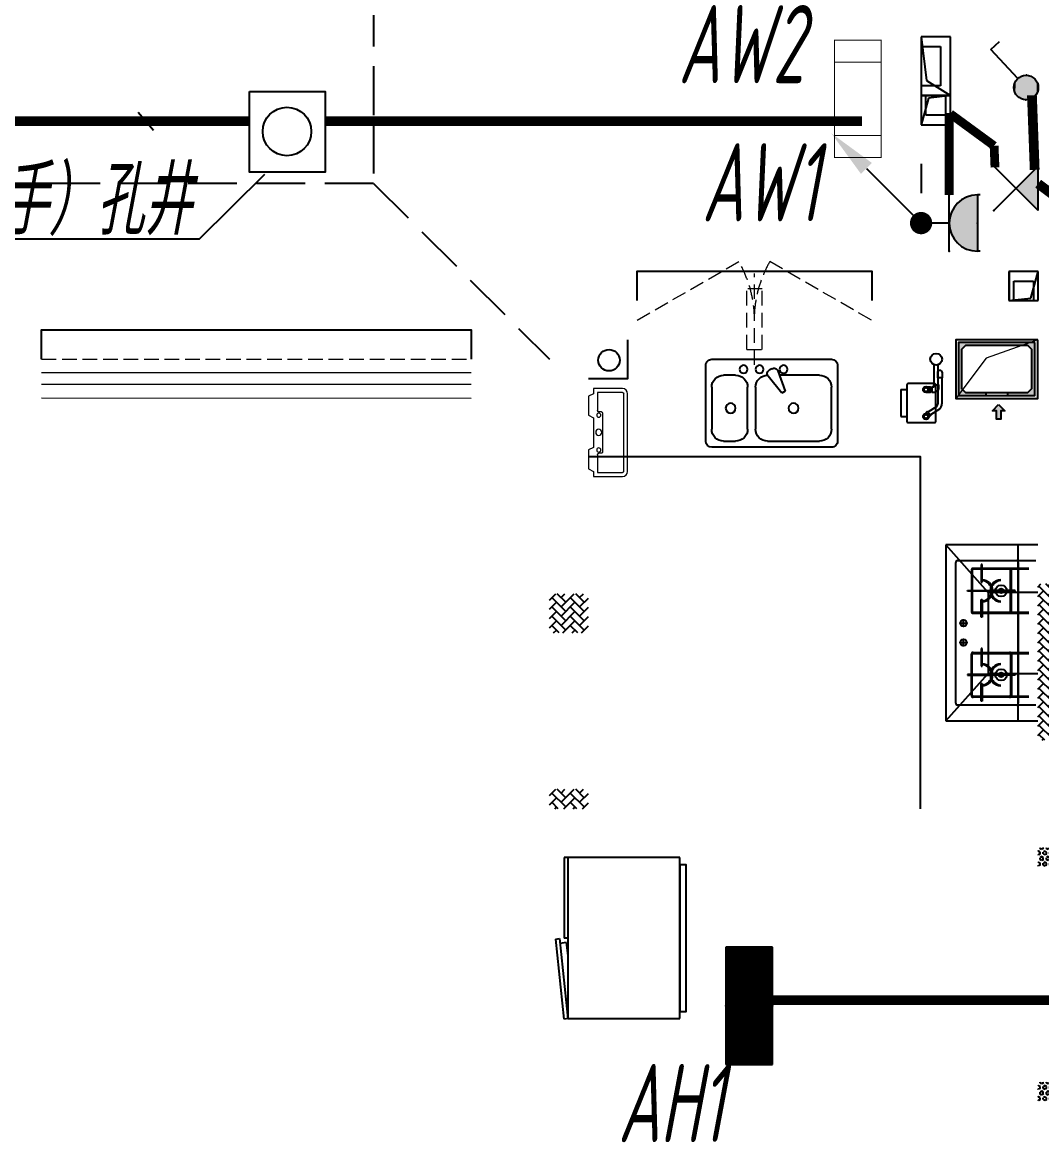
# Model space of a CAD drawing. Extents: x 3443499 to 7125205, y -1700016 to -264854.
# Drawn here: x 3526710 to 3531930, y -1013482 to -1007804 of the extents above; entities that cross this region are included whole.
import ezdxf
from ezdxf.enums import TextEntityAlignment as Align

# ---------------------------------------------------------------- set-up
doc = ezdxf.new("R2010")
doc.units = 0
doc.header["$LTSCALE"] = 1000
doc.header["$MEASUREMENT"] = 0
doc.linetypes.add('DASH', pattern=[0.35, 0.25, -0.1])
doc.linetypes.add('HIDDEN', pattern=[0.375, 0.25, -0.125])
doc.layers.get('0').update_dxf_attribs({"linetype": 'CONTINUOUS'})
for name, color, linetype in [('!!DIM-动力', 7, 'CONTINUOUS'), ('!!电气', 1, 'CONTINUOUS'), ('!校对', 2, 'CONTINUOUS'), ('AH-FURNITURE', 1, 'CONTINUOUS'), ('DIM-照明', 7, 'CONTINUOUS'), ('EQUIP-插座', 3, 'CONTINUOUS'), ('EQUIP-照明', 3, 'CONTINUOUS'), ('EQUIP-箱柜', 3, 'CONTINUOUS'), ('IP-bath&kitchen-JOHNSON', 4, 'CONTINUOUS'), ('LVTRY', 252, 'CONTINUOUS'), ('LWIRE', 4, 'CONTINUOUS'), ('TEL_TEXT', 7, 'CONTINUOUS'), ('VPIPE-中水', 122, 'CONTINUOUS'), ('WIRE-动力', 7, 'CONTINUOUS'), ('WIRE-照明', 2, 'CONTINUOUS'), ('保温', 6, 'CONTINUOUS'), ('卫生间', 6, 'CONTINUOUS'), ('建筑-排气道', 252, 'CONTINUOUS'), ('看线', 185, 'CONTINUOUS')]:
    doc.layers.add(name, color=color, linetype=linetype)
for name, color, linetype, lineweight in [('PUB_HATCH', 8, 'CONTINUOUS', 9), ('WINDOW', 146, 'CONTINUOUS', 20), ('平面-栏杆', 56, 'CONTINUOUS', 15), ('平面-看线', 252, 'CONTINUOUS', 15), ('平面-空调室内机', 176, 'CONTINUOUS', 9), ('平面-空调预留孔', 252, 'CONTINUOUS', 15), ('立面-洞口示意', 252, 'CONTINUOUS', 13)]:
    doc.layers.add(name, color=color, linetype=linetype, lineweight=lineweight)
doc.styles.add('_TCH_LABEL', font='COMPLEX', dxfattribs={"bigfont": 'GBCBIG'})
doc.styles.add('_TEL_DIM', font='SIMPLEX', dxfattribs={"width": 0.8, "height": 3.5, "bigfont": 'HZTXT'})
doc.styles.add('DIM_FONT', font='SIMPLEX', dxfattribs={"width": 0.7, "bigfont": 'GBCBIG'})
doc.styles.add('HZTXT', font='gbeitc.shx', dxfattribs={"width": 0.8, "height": 400, "bigfont": 'hztxt.shx'})
doc.styles.get("Standard").update_dxf_attribs({"font": 'gbenor.shx', "bigfont": 'gbcbig.shx'})

# ---------------------------------------------------------------- blocks, each defined once
blk = doc.blocks.new('rtyg7uyhg')
at = {"layer": 'LVTRY'}
for p, q in [((194234.6213208837, 45488.79502889935), (193620.9849572473, 45488.79513816872)), ((193590.3031336021, 45458.1133254503), (193590.3030643982, 45069.47696181395)), ((193896.3984467548, 45429.87059594441), (193857.5823896687, 45326.26016876537)), ((193925.7802168131, 45440.40881343969), (193940.0533153456, 45432.16822680717)), ((194265.3030643982, 45069.47684161765), (194265.3031336021, 45458.113205254)), ((193682.3485790417, 45406.97694542356), (193887.8216881326, 45406.97690883528)), ((193875.2965560293, 45316.03289288385), (193945.6178257855, 45401.45376218002)), ((194111.8940335871, 45406.97686893496), (194173.2576699507, 45406.97685800815)), ((193620.9848935069, 45130.84059271414), (193620.9849317512, 45345.61331998683)), ((193857.5823896687, 45326.26016876537), (193875.2965560293, 45316.03289288385)), ((194009.6212953876, 45345.61325078298), (194009.6212571432, 45130.84052351015)), ((194050.5303480524, 45130.84051622554), (194050.5303862967, 45345.61324349836)), ((194234.6212953876, 45345.61321071758), (194234.6212571432, 45130.84048344476)), ((193620.9848771165, 45038.79513816872), (194234.621240753, 45038.79502889935)), ((193948.2576098526, 45069.47689807355), (193682.3485189436, 45069.47694542356)), ((194173.2576098526, 45069.47685800816), (194111.893973489, 45069.47686893508))]:
    blk.add_line(p, q, dxfattribs=at)
for centre, radius in [((193866.4394935961, 45437.65873082454), 20.45454545454545), ((193989.1667663234, 45437.6587089707), 20.45454545454545), ((194070.9849481416, 45437.65869440146), 20.45454545454545), ((193815.3030944472, 45238.22692174855), 25.56818181818182), ((194137.4621853563, 45238.2268643822), 25.56818181818182)]:
    blk.add_circle(centre, radius, dxfattribs=at)
for centre, radius, start, end in [((193620.9849517839, 45458.11331998683), 30.68181818181818, 89.99998979807194, 179.9999897972382), ((194234.6213154203, 45458.11321071746), 30.68181818181818, 359.9999897972382, 89.99998979807194), ((193915.5529409315, 45422.69466753349), 20.45454545454545, 59.99998980057491, 159.4623117970261), ((193929.8260394641, 45414.45408090108), 20.45454545454545, 320.5376677968172, 59.99998980057491), ((193682.3485681149, 45345.61330905991), 61.36363636363636, 89.99998979807194, 179.9999897972382), ((193948.2576590239, 45345.6132617099), 61.36363636363636, 359.9999897972382, 89.99998979807194), ((194111.8940226603, 45345.61323257144), 61.36363636363636, 89.99998979807194, 179.9999897972382), ((194173.2576590239, 45345.6132216445), 61.36363636363636, 359.9999897972382, 89.99998979807194), ((193682.3485298705, 45130.84058178721), 61.36363636363636, 179.9999897972382, 269.9999897980719), ((193948.2576207797, 45130.8405344372), 61.36363636363636, 269.9999897980719, 359.9999897972382), ((194111.893984416, 45130.84050529861), 61.36363636363636, 179.9999897972382, 269.9999897980719), ((194173.2576207797, 45130.84049437181), 61.36363636363636, 269.9999897980719, 359.9999897972382), ((193620.9848825799, 45069.47695635049), 30.68181818181818, 179.9999897972382, 269.9999897980719), ((194234.6212462163, 45069.47684708112), 30.68181818181818, 269.9999897980719, 359.9999897972382)]:
    blk.add_arc(centre, radius, start, end, dxfattribs=at)
at = {"layer": 'LVTRY', "style": 'DIM_FONT', "width": 0.8, "flags": 9}
for tag in ['XSIZE', 'YSIZE']:
    blk.add_attdef(tag, (193927.8031388824, 45487.7665121054), '', height=0.5, rotation=89.99998979807198, dxfattribs=at)
blk = doc.blocks.new('A-Kitchen-7')
at = {"layer": 'LVTRY'}
for p, q in [((-518.6581278588565, 779.725278688129), (-7.244008776673581, 834.3051076843403)), ((-3.585880917788018, 810.5855355854728), (-515, 756.005706589378)), ((-29.12075551546877, 766.9560861630598), (-35.20590834700852, 806.4126680237241)), ((-7.244008776673581, 834.3051076843403), (-3.585880917788018, 810.5855355854728)), ((-515, 756.005706589378), (-518.6581278588565, 779.725278688129)), ((515, 756.005706589378), (-515, 756.005706589378)), ((-515, 756.005706589378), (-515, 40)), ((-485.6368437646597, 760.5342107040924), (-484.9384396369278, 756.005706589378)), ((-29.12075551543967, 766.9560861630598), (-112.0975807690556, 756.005706589378)), ((515, 780), (-5.820766091346741e-11, 780)), ((0, 756.005706589378), (-5.820766091346741e-11, 780)), ((515, 756.005706589378), (515, 780)), ((515, 40), (515, 756.005706589378)), ((-515, 40), (515, 40))]:
    blk.add_line(p, q, dxfattribs=at)
blk.add_lwpolyline([(-468.9430810984049, 40), (-468.9430810984049, 0), (468.9430810984049, 0), (468.9430810984632, 40)], close=True, dxfattribs=at)
blk = doc.blocks.new('A$C60D053AF')
at = {"layer": 'AH-FURNITURE', "color": 8}
for p, q in [((232.5000007597264, -89.99999966996256), (128.2842720070621, -89.99999966996256)), ((232.5000007597264, -109.9999996698461), (128.2842720075278, -109.9999996699626)), ((192.50000075961, -70.99998518347275), (327.5735938884318, -70.99998518347275)), ((192.50000075961, -90.99998518347275), (327.5735938884318, -90.99998518347275)), ((341.7157295121578, -96.85784955974668), (370.0190303710988, -143.1611504186876)), ((355.8578651358839, -82.71571393602062), (384.1611659948248, -129.0190147949615)), ((245.0000007597264, -129.4999851834727), (245.0000007597264, -122.4999996698461)), ((265.0000007597264, -129.4999851834727), (265.0000007597264, -122.4999996698461)), ((255.0000007597264, -280.9999851834727), (255.0000007597264, -250.9999851834727)), ((255.0000007597264, -280.9999851834727), (393.0000007597264, -280.9999851834727)), ((393.0000007597264, -280.9999851834727), (393.0000007597264, -250.9999851834727))]:
    blk.add_line(p, q, dxfattribs=at)
for points in [[(170.00000075961, -67.99998518347275, 1), (170.00000075961, -93.99998518358916), (192.50000075961, -93.99998518347275), (192.50000075961, -67.99998518347275)], [(234.0000007597264, -250.9999851834727), (414.0000007597264, -250.9999851834727, 0.4142135623730951), (424.0000007597264, -240.9999851834727), (424.0000007597264, -110.9999851834727, 0.4142135623730951), (414.0000007597264, -100.9999851834727), (234.0000007597264, -100.9999851834727, 0.4142135623730951), (224.0000007597264, -110.9999851834727), (224.0000007597264, -240.9999851834727, 0.4142135623730951)], [(268.0000007597264, -122.4999996698461), (268.0000007597264, -106.9999996698461, 0.4142135623724265), (248.0000007597264, -86.99999966984615), (232.5000007597264, -86.99999966984615), (232.50000075961, -112.9999996698461), (242.0000007597264, -112.9999996698461), (242.0000007597264, -122.4999996698461)], [(242.0000007597264, -151.9999851834727, 1), (268.0000007597264, -151.9999851834727), (268.0000007597264, -129.4999851834727), (242.0000007597264, -129.4999851834727)], [(383.8076126043452, -161.1923733388539, 1), (402.192388915224, -142.8075970279751), (386.2824863384012, -126.8976944513852), (367.8977100276388, -145.282470762264)]]:
    blk.add_lwpolyline(points, format="xyb", close=True, dxfattribs=at)
for centre, radius in [((100.0000007598428, -99.99999967066105), 30), ((255.0000007597264, -151.9999851834727), 15), ((255.0000007597264, -151.9999851834727), 10), ((393.0000007597264, -151.9999851834727), 15), ((393.0000007597264, -151.9999851834727), 10)]:
    blk.add_circle(centre, radius, dxfattribs=at)
for radius in [40, 20]:
    blk.add_arc((327.5735938884318, -110.9999851834727), radius, 45, 90, dxfattribs=at)
blk = doc.blocks.new('FRSDFDGDGDRGDR')
at = {"layer": '平面-空调预留孔', "color": 252}
for p, q in [((699612.3179923807, 775043.9561356568), (699612.3179923807, 775441.1561356868)), ((699618.9179923869, 775447.756135683), (699746.3179923192, 775447.756135683)), ((699746.3179923192, 775447.756135683), (699746.3179923192, 775355.3561357355)), ((699719.9179922946, 775342.156135743), (699719.9179922946, 775142.9561356006)), ((699726.5179923008, 775348.7561357393), (699739.7179923131, 775348.7561357393)), ((699726.5179923008, 775136.3561356043), (699739.7179923131, 775136.3561356043)), ((699746.3179923192, 775129.7561356081), (699746.3179923192, 775037.3561356605)), ((699746.3179923192, 775037.3561356605), (699618.9179923869, 775037.3561356605))]:
    blk.add_line(p, q, dxfattribs=at)
blk.add_lwpolyline([(699766.1179923377, 775166.7161355871), (699792.5179923623, 775153.5161355946), (699792.5179923623, 775057.1561356493), (699766.1179923377, 775043.9561356568), (699766.1179923377, 775017.5561356718), (699618.9179923869, 775017.5561356718, -0.4142135623730951), (699592.5179923623, 775043.9561356568), (699592.5179923623, 775441.1561356868, -0.4142135623730951), (699618.9179923869, 775467.5561356718), (699766.1179923377, 775467.5561356718), (699766.1179923377, 775441.1561356868), (699792.5179923623, 775427.9561356943), (699792.5179923623, 775331.596135749), (699766.1179923377, 775318.3961357565)], format="xyb", close=True, dxfattribs=at)
for centre, radius in [((699739.7179923131, 775331.596135749), 10.55999999400228), ((699739.7179923131, 775243.1561357992), 15.83999999100342), ((699739.7179923131, 775153.5161355946), 10.55999999400228)]:
    blk.add_circle(centre, radius, dxfattribs=at)
for centre, radius, start, end in [((699618.917992382, 775441.1561356819), 6.600000001199078, 89.99999995997936, 179.9999999533093), ((699726.5179922959, 775342.1561357381), 6.600000001199078, 89.99999995997936, 179.9999999533093), ((699739.717992318, 775355.3561357405), 6.600000001206354, 269.9999999599793, 359.9999999533093), ((699726.5179922959, 775142.9561356056), 6.600000001199078, 180.0000000400206, 270.0000000533608), ((699739.717992318, 775129.7561356032), 6.600000001206354, 4.002063966804346e-08, 90.00000005336085), ((699618.917992382, 775043.9561356618), 6.600000001199078, 180.0000000400206, 270.0000000533608)]:
    blk.add_arc(centre, radius, start, end, dxfattribs=at)
blk = doc.blocks.new('*U161')
h = blk.add_hatch(color=5)
h.set_gradient(color1=(0, 0, 255), rotation=180, tint=1)
h.paths.add_polyline_path([(3.524958103184869e-15, -2.819966482547906e-15), (-6.350000000000009, -6.349999999999992), (-6.350000000000001, -2.159000000000014), (-15, -2.158999999999999), (-14.99999999999999, 2.159000000000044), (-6.349999999999993, 2.159000000000029), (-6.349999999999985, 6.350000000000009)])
at = {"color": 0, "linetype": 'Continuous'}
blk.add_lwpolyline([(3.524958103184869e-15, -2.819966482547906e-15), (-6.350000000000009, -6.349999999999992), (-6.350000000000001, -2.159000000000014), (-15, -2.158999999999999), (-14.99999999999999, 2.159000000000044), (-6.349999999999993, 2.159000000000029), (-6.349999999999985, 6.350000000000009)], close=True, dxfattribs=at)
blk = doc.blocks.new('sgrsefv')
at = {"layer": 'PUB_HATCH'}
blk.add_hatch(color=252, dxfattribs=at).paths.add_polyline_path([(1112933.294422049, 840916.328306399), (1112933.294422049, 840646.328306399), (1113073.294422049, 840646.328306399), (1113073.294422049, 840661.328306399), (1112968.294422049, 840661.328306399), (1112948.294422049, 840681.328306399), (1112948.294422049, 840881.328306399), (1112968.294422049, 840901.328306399), (1113288.294422049, 840901.328306399), (1113308.294422049, 840881.328306399), (1113308.294422049, 840681.328306399), (1113288.294422049, 840661.328306399), (1113183.294422049, 840661.328306399), (1113183.294422049, 840646.328306399), (1113323.294422049, 840646.328306399), (1113323.294422049, 840916.328306399)])
at = {"layer": 'LVTRY', "color": 252}
for p, q in [((1113073.294422049, 840661.328306399), (1113073.294422049, 840646.328306399)), ((1113183.294422049, 840661.328306399), (1113183.294422049, 840646.328306399))]:
    blk.add_line(p, q, dxfattribs=at)
for points in [[(1112918.294422049, 840931.328306399), (1113338.294422049, 840931.328306399), (1113338.294422049, 840631.328306399), (1112918.294422049, 840631.328306399)], [(1112933.294422049, 840916.328306399), (1113323.294422049, 840916.328306399), (1113323.294422049, 840646.328306399), (1112933.294422049, 840646.328306399)], [(1113288.294422049, 840661.328306399), (1112968.294422049, 840661.328306399), (1112948.294422049, 840681.328306399), (1112948.294422049, 840881.328306399), (1112968.294422049, 840901.328306399), (1113288.294422049, 840901.328306399), (1113308.294422049, 840881.328306399), (1113308.294422049, 840681.328306399), (1113288.294422049, 840661.328306399)]]:
    blk.add_lwpolyline(points, close=True, dxfattribs=at)
at = {"layer": '立面-洞口示意', "color": 252}
blk.add_lwpolyline([(1112918.294422049, 840931.328306399), (1113181.846359163, 840837.3789231421), (1113338.294422049, 840631.328306399)], dxfattribs=at)
at = {"layer": '建筑-排气道', "color": 252, "xscale": -5, "yscale": 5, "zscale": 5, "rotation": 270}
blk.add_blockref('*U161', (1113118.391369574, 840599.0160356248), dxfattribs=at)
blk = doc.blocks.new('GDGDGDRGDG')
at = {"layer": 'IP-bath&kitchen-JOHNSON', "color": 8}
blk.add_lwpolyline([(500282.4698888286, 526348.4609182415), (500282.4698888226, 526148.460918165), (500082.4698888143, 526148.460918165)], dxfattribs=at)
at = {"layer": 'LVTRY', "color": 251}
for p, q in [((502128.2005002745, 525055.5051710735), (501912.2603992091, 525298.4609044121)), ((502382.4698858317, 525298.4609044121), (501912.2603992091, 525298.4609044121)), ((501912.2603992091, 525298.4609044121), (501912.2603992091, 524398.4609044121)), ((502282.4698858315, 524398.4609044121), (502282.4698858315, 525298.4609044121)), ((502382.4698858317, 525055.5051710735), (502128.2005002745, 525055.5051710735)), ((502128.2005002745, 525055.5051710735), (502128.2005002745, 524640.4066281962)), ((501912.2603992091, 524398.4609044121), (502128.2005002745, 524640.4066281962)), ((502128.2005002745, 524640.4066281962), (502382.4698858317, 524640.4066281962)), ((501912.2603992091, 524398.4609044121), (502382.4698858317, 524398.4609044121))]:
    blk.add_line(p, q, dxfattribs=at)
at = {"layer": 'LVTRY'}
for p, q in [((501962.4698858317, 524488.4609044121), (501962.4698858317, 525208.4609044121)), ((501972.4698858317, 525218.4609044121), (502372.4698858317, 525218.4609044122)), ((502282.4698858315, 525208.4609044122), (502282.4698858312, 524488.4609044121)), ((502042.4698858317, 525168.4609044122), (502042.4698858317, 524958.4609044122)), ((502047.4698858317, 525168.4609044122), (502047.4698858317, 524958.4609044122)), ((502337.4698858317, 525178.4609044123), (502052.4698858317, 525178.4609044122)), ((502337.4698858317, 525173.4609044123), (502052.4698858317, 525173.4609044122)), ((502092.7198858312, 525198.4609044123), (502092.7198858312, 525108.4609044122)), ((502097.2198858312, 525198.4609044123), (502092.7198858312, 525198.4609044123)), ((502097.2198858312, 525108.4609044122), (502097.2198858312, 525198.4609044123)), ((502242.4698858315, 524958.4609044122), (502242.4698858315, 525168.4609044123)), ((502247.4698858315, 524958.4609044122), (502247.4698858315, 525168.4609044123)), ((502092.7198858312, 525108.4609044122), (502097.2198858312, 525108.4609044122)), ((502022.4698858319, 525065.7109044124), (502149.9698858319, 525065.7109044124)), ((502022.4698858319, 525061.2109044124), (502022.4698858319, 525065.7109044124)), ((502149.9698858319, 525061.2109044124), (502022.4698858319, 525061.2109044124)), ((502267.4698858312, 525065.7109044124), (502139.9698858312, 525065.7109044124)), ((502139.9698858312, 525065.7109044124), (502139.9698858312, 525061.2109044124)), ((502139.9698858312, 525061.2109044124), (502267.4698858312, 525061.2109044124)), ((502149.9698858319, 525065.7109044124), (502149.9698858319, 525061.2109044124)), ((502267.4698858312, 525061.2109044124), (502267.4698858312, 525065.7109044124)), ((502282.4698858315, 524640.4066281962), (502282.4698858315, 525055.5051710735)), ((502092.7198858312, 524928.4609044121), (502092.7198858312, 525018.4609044122)), ((502092.7198858312, 525018.4609044122), (502097.2198858312, 525018.4609044122)), ((502097.2198858312, 525018.4609044122), (502097.2198858312, 524928.4609044121)), ((502002.4698858317, 524879.064100799), (502002.4698858317, 524917.8577080265)), ((502052.4698858317, 524953.4609044122), (502337.4698858317, 524953.4609044122)), ((502052.4698858317, 524948.4609044122), (502337.4698858317, 524948.4609044122)), ((502097.2198858312, 524928.4609044121), (502092.7198858312, 524928.4609044121)), ((501983.0730822186, 524898.4609044121), (502021.8666894461, 524898.4609044121)), ((502002.4698858317, 524779.064100799), (502002.4698858317, 524817.8577080265)), ((501983.0730822186, 524798.4609044121), (502021.8666894461, 524798.4609044121)), ((502052.4698858317, 524748.4609044121), (502337.4698858317, 524748.4609044121)), ((502092.7198858312, 524768.4609044121), (502092.7198858312, 524678.4609044121)), ((502097.2198858312, 524768.4609044121), (502092.7198858312, 524768.4609044121)), ((502097.2198858312, 524678.4609044121), (502097.2198858312, 524768.4609044121)), ((502042.4698858317, 524528.4609044121), (502042.4698858317, 524738.4609044121)), ((502047.4698858317, 524528.4609044121), (502047.4698858317, 524738.4609044121)), ((502052.4698858317, 524743.4609044121), (502337.4698858317, 524743.4609044121)), ((502242.4698858315, 524738.4609044121), (502242.4698858315, 524528.460904412)), ((502247.4698858315, 524738.4609044121), (502247.4698858315, 524528.460904412)), ((502149.9698858319, 524635.7109044119), (502022.4698858319, 524635.7109044119)), ((502022.4698858319, 524635.7109044119), (502022.4698858319, 524631.2109044119)), ((502092.7198858312, 524678.4609044121), (502097.2198858312, 524678.4609044121)), ((502139.9698858312, 524631.2109044119), (502139.9698858312, 524635.7109044119)), ((502139.9698858312, 524635.7109044119), (502267.4698858312, 524635.7109044119)), ((502149.9698858319, 524631.2109044119), (502149.9698858319, 524635.7109044119)), ((502267.4698858312, 524635.7109044119), (502267.4698858312, 524631.2109044119)), ((502022.4698858319, 524631.2109044119), (502149.9698858319, 524631.2109044119)), ((502092.7198858312, 524498.4609044121), (502092.7198858312, 524588.4609044121)), ((502092.7198858312, 524588.4609044121), (502097.2198858312, 524588.4609044121)), ((502097.2198858312, 524588.4609044121), (502097.2198858312, 524498.4609044121)), ((502267.4698858312, 524631.2109044119), (502139.9698858312, 524631.2109044119)), ((502337.4698858317, 524523.460904412), (502052.4698858317, 524523.4609044121)), ((502372.4698858315, 524478.4609044121), (501972.4698858317, 524478.4609044121)), ((502337.4698858317, 524518.460904412), (502052.4698858317, 524518.4609044121)), ((502097.2198858312, 524498.4609044121), (502092.7198858312, 524498.4609044121))]:
    blk.add_line(p, q, dxfattribs=at)
blk.add_lwpolyline([(501782.4698858307, 523948.4609176648), (501782.4698858315, 525748.4608911595), (500082.3728921729, 525748.4610990545)], dxfattribs=at)
for centre, radius in [((502194.9698858317, 525063.4609044122), 29.7), ((502194.9698858317, 525063.4609044122), 11.7), ((502002.4698858317, 524898.4609044121), 16.99680361435897), ((502002.4698858317, 524798.4609044121), 16.99680361435897), ((502194.9698858317, 524633.4609044121), 29.7), ((502194.9698858317, 524633.4609044121), 11.7)]:
    blk.add_circle(centre, radius, dxfattribs=at)
for centre, radius, start, end in [((501972.4698858317, 525208.4609044121), 10, 90, 180), ((502272.4698858315, 525208.4609044122), 10, 0, 90), ((502052.4698858317, 525168.4609044122), 10, 90, 180), ((502052.4698858317, 525168.4609044122), 5, 90, 180), ((502237.4698858315, 525168.4609044123), 10, 0, 90), ((502237.4698858315, 525168.4609044123), 5, 0, 90), ((502094.9698858315, 525063.4609044122), 56.7, 2.274239183980156, 87.72576081582116), ((502094.9698858315, 525063.4609044122), 52.2, 2.470411041434378, 87.52958895834998), ((502194.9698858317, 525063.4609044122), 56.7, 92.27423918417882, 177.7257608160198), ((502194.9698858317, 525063.4609044122), 52.2, 92.47041104165004, 177.5295889585656), ((502094.9698858315, 525063.4609044122), 56.7, 272.2742391841789, 357.7257608160198), ((502094.9698858315, 525063.4609044122), 52.2, 272.47041104165, 357.5295889585657), ((502194.9698858317, 525063.4609044122), 56.7, 182.2742391839801, 267.7257608158212), ((502194.9698858317, 525063.4609044122), 52.2, 182.4704110414343, 267.52958895835), ((502052.4698858317, 524958.4609044122), 10, 180, 270), ((502052.4698858317, 524958.4609044122), 5, 180, 270), ((502237.4698858315, 524958.4609044122), 5, 270, 0), ((502237.4698858315, 524958.4609044122), 10, 270, 0), ((502052.4698858317, 524738.4609044121), 10, 90, 180), ((502237.4698858315, 524738.4609044121), 10, 0, 90), ((502052.4698858317, 524738.4609044121), 5, 90, 180), ((502237.4698858315, 524738.4609044121), 5, 0, 90), ((502094.9698858315, 524633.4609044121), 56.7, 2.274239183980156, 87.72576081582116), ((502094.9698858315, 524633.4609044121), 52.2, 2.470411041434378, 87.52958895834998), ((502194.9698858317, 524633.4609044121), 56.7, 92.27423918417882, 177.7257608160198), ((502194.9698858317, 524633.4609044121), 52.2, 92.47041104165004, 177.5295889585656), ((502094.9698858315, 524633.4609044121), 56.7, 272.2742391841789, 357.7257608160198), ((502094.9698858315, 524633.4609044121), 52.2, 272.47041104165, 357.5295889585657), ((502194.9698858317, 524633.4609044121), 56.7, 182.2742391839801, 267.7257608158212), ((502194.9698858317, 524633.4609044121), 52.2, 182.4704110414343, 267.52958895835), ((502052.4698858317, 524528.4609044121), 10, 180, 270), ((502052.4698858317, 524528.4609044121), 5, 180, 270), ((502237.4698858315, 524528.460904412), 5, 270, 0), ((502237.4698858315, 524528.460904412), 10, 270, 0), ((501972.4698858317, 524488.4609044121), 10, 180, 270), ((502272.4698858312, 524488.4609044121), 10, 270, 0)]:
    blk.add_arc(centre, radius, start, end, dxfattribs=at)
at = {"xscale": -1}
for name, p in [('sgrsefv', (1615300.764307892, -314582.8679974646)), ('rtyg7uyhg', (694947.7729906696, 480759.6658345199)), ('FRSDFDGDGDRGDR', (1199874.987881154, -249369.0952173925))]:
    blk.add_blockref(name, p, dxfattribs=at)
at = {"rotation": 270}
blk.add_blockref('A$C60D053AF', (501962.4698858433, 526348.4603089065), dxfattribs=at)
at = {"layer": 'LVTRY', "color": 1, "extrusion": (0, 0, -1), "xscale": -0.7999999999883585, "yscale": 0.7999999999883585, "zscale": -0.7999999999883585, "rotation": 270}
blk.add_blockref('A-Kitchen-7', (-500582.4698887609, 523286.4609181132), dxfattribs=at)
blk = doc.blocks.new('dongkong')
at = {"layer": '平面-空调预留孔', "color": 8, "linetype": 'HIDDEN', "ltscale": 0.3}
for p, q in [((-603796.0415180789, 210899.900060961), (-603796.0415180789, 210431.4859232727)), ((-603836.0415180789, 210820.9630630909), (-603836.0415180789, 210510.8096162414)), ((-603836.0415180789, 210820.9630630909), (-603756.0415180789, 210820.9630630909)), ((-603756.0415180789, 210820.9630630909), (-603756.0415180789, 210510.8096162414))]:
    blk.add_line(p, q, dxfattribs=at)
blk.add_lwpolyline([(-603756.0415180789, 210510.8096162414), (-603836.0415180789, 210510.8096162414)], dxfattribs=at)
blk = doc.blocks.new('A$C263B1184')
at = {"layer": '保温', "linetype": 'ByBlock', "ltscale": 10}
h = blk.add_hatch(dxfattribs=at)
h.set_pattern_fill('AR-HBONE', color=251, scale=55)
h.set_pattern_definition([(45, (-503782.4698887531, -516048.4609178798), (0, 47.41575231924514), [100.584, -33.528]), (135, (-503758.7620287531, -516024.7530578797), (3.05311331771918e-15, 47.41575231924513), [100.584, -33.528])])
h.paths.add_polyline_path([(-1199.901053229521, 8249.999897828966), (-1199.901094635832, 9049.999290105829), (-1399.901078326628, 9049.999486750748), (-1399.901036920317, 8250.00009447377)])
h = blk.add_hatch(dxfattribs=at)
h.set_pattern_fill('AR-HBONE', color=251, scale=55)
h.set_pattern_definition([(45, (-1012960.392521861, -342660.6615692861), (0, 47.41575231924514), [100.584, -33.528]), (135, (-1012936.684661862, -342636.9537092861), (3.05311331771918e-15, 47.41575231924513), [100.584, -33.528])])
h.paths.add_polyline_path([(-3699.998795152118, 8799.99990214809), (-3699.998836558429, 8999.999899138289), (-3899.998820249224, 9000.000095783209), (-3899.998778842913, 8800.000098792894)])
h = blk.add_hatch(dxfattribs=at)
h.set_pattern_fill('AR-HBONE', color=251, scale=55)
h.set_pattern_definition([(45, (-1012960.294779111, -343660.6615687997), (0, 47.41575231924514), [100.584, -33.528]), (135, (-1012936.586919111, -343636.9537087997), (3.05311331771918e-15, 47.41575231924513), [100.584, -33.528])])
h.paths.add_polyline_path([(-3699.901048339845, 7899.999902584299), (-3699.90109380841, 7999.999899624672), (-3899.901077499206, 8000.000096269592), (-3899.901032030641, 7900.000099229219)])
at = {"layer": '保温', "linetype": 'Continuous', "ltscale": 10}
h = blk.add_hatch(dxfattribs=at)
h.set_pattern_fill('HEX', color=251, scale=10, angle=90, style=0)
h.set_pattern_definition([(90, (-503782.4698853028, -517398.4603122922), (-16.49778, 1.010197673501861e-15), [9.525, -19.05]), (210, (-503782.4698853028, -517398.4603122922), (8.248889999999996, -14.28749658604684), [9.525, -19.05]), (150, (-503782.4698853028, -517388.9353122922), (-8.248890000000003, -14.28749658604684), [9.525, -19.05])])
h.paths.add_polyline_path([(-1199.901050495275, 7599.999898202543), (-1199.901091185515, 7699.999895693327), (-1399.90107487631, 7700.000092338363), (-1399.90103418607, 7600.000094847346)])
h = blk.add_hatch(dxfattribs=at)
h.set_pattern_fill('HEX', color=251, scale=10, angle=90, style=0)
h.set_pattern_definition([(90, (-503782.4698840767, -518598.460312426), (-16.49778, 1.010197673501861e-15), [9.525, -19.05]), (210, (-503782.4698840767, -518598.460312426), (8.248889999999996, -14.28749658604684), [9.525, -19.05]), (150, (-503782.4698840767, -518588.935312426), (-8.248890000000003, -14.28749658604684), [9.525, -19.05])])
h.paths.add_polyline_path([(-1200.00000617106, 6399.999117761559), (-1199.901089959487, 6499.999895559682), (-1399.901073650282, 6500.000092204486), (-1399.999989861855, 6399.999314406363)])
blk = doc.blocks.new('HFGHFHF')
at = {"layer": '卫生间', "color": 252, "linetype": 'DASH'}
blk.add_line((280916.5787009982, 684357.1717768902), (281816.5784280172, 683457.1717768902), dxfattribs=at)
blk.add_lwpolyline([(282616.8350864521, 689157.1704769041), (280916.5788830324, 689157.1704769032), (280916.5812367696, 684657.1741508229), (280916.5787005334, 684657.1741508252), (280916.5787009982, 684357.1717768902), (272916.5787024875, 684357.1717768902), (272916.5787024838, 683357.171140483), (271116.5787024773, 683357.1727428748), (271116.5787023841, 673357.1717768742), (273766.5787349492, 673357.1717769586), (273766.5787783512, 672157.1717873106), (297866.5786813337, 672157.1717873199), (297866.5787155775, 673357.1717769002), (299516.5787024723, 673357.1717769002)], dxfattribs=at)
blk = doc.blocks.new('A$C74FB3979')
at = {"layer": 'VPIPE-中水', "color": 252, "linetype": 'Continuous'}
blk.add_circle((10005.00461805146, 10051.58538369369), 55, dxfattribs=at)
at = {"layer": 'WINDOW', "color": 252, "linetype": 'DASH', "ltscale": 0.3}
for points in [[(10149.81126976712, 10256.58538157959), (10669.42670146748, 10556.58557574544, -0.1316523369510079), (10749.81126971776, 10256.58590393327)], [(11347.95804483443, 10256.58538157959), (10828.34261313407, 10556.58557574544, 0.1316523369510079), (10747.9580448838, 10256.58590393327)]]:
    blk.add_lwpolyline(points, format="xyb", dxfattribs=at)
at = {"layer": '平面-栏杆', "color": 252}
for points in [[(9299.811290731188, 9986.5853816038), (7099.813891960774, 9986.882480269298)], [(9299.811290731188, 9926.5853816038), (7099.813891960774, 9926.882480269298)]]:
    blk.add_lwpolyline(points, dxfattribs=at)
at = {"layer": '平面-看线', "color": 252, "linetype": 'DASH', "ltscale": 0.3}
blk.add_line((7099.811510918662, 10056.88248028979), (9299.811290731188, 10056.58538162429), dxfattribs=at)
at = {"layer": '平面-看线', "color": 252}
blk.add_lwpolyline([(9299.811290731188, 9856.5853816038), (7099.813891960774, 9856.882480269298)], dxfattribs=at)
at = {"layer": '看线', "color": 252, "ltscale": 0.5}
for points in [[(10149.90764231328, 10356.58590383176), (10149.90764231328, 10506.58590383176), (11349.90815502498, 10506.58590384107), (11349.90815552231, 10356.58590383548)], [(7099.811290732585, 10056.5853816038), (7099.811290732585, 10206.5853816038), (9299.811290727928, 10206.56974481046), (9299.811290729325, 10056.56974483607)]]:
    blk.add_lwpolyline(points, dxfattribs=at)
at = {"color": 252}
for name, p in [('HFGHFHF', (-272116.7674117289, -673400.5863952953)), ('GDGDGDRGDG', (-490182.6585980132, -516191.875536263)), ('A$C263B1184', (13599.81129073864, -143.414618384093))]:
    blk.add_blockref(name, p, dxfattribs=at)
at = {"layer": '平面-空调室内机', "color": 252, "ltscale": 0.3, "xscale": -1, "rotation": 180}
blk.add_blockref('dongkong', (614545.8527896344, 220927.3949976973), dxfattribs=at)
blk = doc.blocks.new('$equip$00001237')
for p, q in [((-0.5, 1.05000000000291), (-0.5, 1)), ((-0.5, 1), (0.5, 1)), ((0.5, 1.05000000000291), (0.5, 1)), ((0.5, 0.5), (-0.5, 0.5)), ((0, 0.5), (0, 0))]:
    blk.add_line(p, q)
blk.add_arc((0, 1), 0.500000000000025, 180, 0)
for p in [(0, 1), (-0.5, 0.5), (0.5, 0.5), (0, 0)]:
    blk.add_point(p)
for points in [[(0.4330127018911298, 0.75), (-0.4330127018911298, 0.75), (0.5, 1), (-0.5, 1)], [(0.25, 0.5669872981088702), (-0.25, 0.5669872981088702), (0.4330127018911298, 0.75), (-0.4330127018911298, 0.75)], [(0, 0.5), (0, 0.5), (0.25, 0.5669872981088702), (-0.25, 0.5669872981088702)]]:
    blk.add_solid(points)
at = {"flags": 9}
blk.add_attdef('A', (0, 0), '', height=2e-05, dxfattribs=at)
blk = doc.blocks.new('$equip$00001962')
for p, q in [((0.1473139127519971, 0.3556472460822988), (0.625000000003638, 0.8333333333339397)), ((0.625000000003638, 0.8333333333339397), (0.7664213562420628, 0.6919119770955149))]:
    blk.add_line(p, q)
blk.add_circle((3.637978807091713e-12, 0.2083333333339397), 0.2083333333334168)
for p in [(1.091393642127514e-11, 0.4166666666660603), (-0.2083333333284827, 0.2083333333375776), (0.2083333333393966, 0.2083333333375776), (1.091393642127514e-11, 0)]:
    blk.add_point(p)
for points in [[(-0.1041666666642413, 0.3887552924552438), (0.1041666666715173, 0.3887552924552438), (-0.1804219591176661, 0.312500000001819), (0.1804219591249421, 0.312500000001819)], [(3.637978807091713e-12, 0.4166666666660603), (3.637978807091713e-12, 0.4166666666660603), (-0.1041666666642413, 0.3887552924552438), (0.1041666666715173, 0.3887552924552438)], [(-0.1804219591176661, 0.312500000001819), (0.1804219591249421, 0.312500000001819), (-0.2083333333284827, 0.2083333333339397), (0.2083333333357587, 0.2083333333339397)], [(-0.1804219591176661, 0.1041666666660603), (0.1804219591249421, 0.1041666666660603), (-0.2083333333284827, 0.2083333333339397), (0.2083333333357587, 0.2083333333339397)], [(-0.1041666666642413, 0.02791137421263556), (0.1041666666715173, 0.02791137421263556), (-0.1804219591176661, 0.1041666666660603), (0.1804219591249421, 0.1041666666660603)], [(3.637978807091713e-12, 1.818989403545856e-12), (3.637978807091713e-12, 1.818989403545856e-12), (-0.1041666666642413, 0.02791137421263556), (0.1041666666715173, 0.02791137421263556)]]:
    blk.add_solid(points)
at = {"layer": 'TEL_TEXT', "style": '_TEL_DIM', "flags": 1}
blk.add_attdef('A', text='', height=2e-05, dxfattribs=at).set_placement((0, 0), align=Align.MIDDLE_CENTER)
blk = doc.blocks.new('A$C04F44ECC')
at = {"layer": '!!电气'}
for p, q in [((0, 0), (-300, 0)), ((-300, 0), (-300, -300)), ((-250, -200), (-250, 0)), ((0, 0), (-223.3450037743896, -26.92685067094862)), ((-50, 0), (-50, -200)), ((0, -300), (0, 0)), ((-223.3450037743896, -26.92685067094862), (-300, -300)), ((-50, -200), (-250, -200)), ((-300, -300), (0, -300))]:
    blk.add_line(p, q, dxfattribs=at)
blk = doc.blocks.new('$equip$00001154')
for p, q in [((0, 0.2828427124768496), (0, -0.2828427124768496)), ((0, 0.2828427124768496), (0.5656854249500611, -0.2828427124768496)), ((0.5656854249500611, 0.2828427124768496), (0, -0.2828427124768496))]:
    blk.add_line(p, q)
for p in [(0.5656854249500611, 0.2828427124768496), (0, 0.004449836778803729), (0.2828427124732116, 0), (0.5656854249500611, -0.2828427124768496)]:
    blk.add_point(p)
blk.add_solid([(0, -0.2828427124768496), (0.2828427124732116, 0), (0, 0.2828427124768496)])
at = {"layer": 'TEL_TEXT', "style": '_TEL_DIM', "flags": 1}
blk.add_attdef('A', text='', height=2e-05, dxfattribs=at).set_placement((0, 0), align=Align.MIDDLE_CENTER)
blk = doc.blocks.new('*X8')
at = {"color": 0}
for p, q in [((-250, 32.84271247461896), (-82.84271247461896, 200)), ((-250, 68.19805153394634), (-118.1980515339463, 200)), ((-250, 103.5533905932737), (-153.5533905932737, 200)), ((-250, 138.9087296526011), (-188.9087296526011, 200)), ((-250, 174.2640687119285), (-224.2640687119285, 200)), ((-247.4873734152916, 0), (-47.48737341529158, 200)), ((-212.1320343559642, 0), (-12.13203435596424, 200)), ((-176.7766952966369, 0), (23.22330470336314, 200)), ((-141.4213562373095, 0), (58.57864376269053, 200)), ((-106.0660171779821, 0), (93.93398282201788, 200)), ((-70.71067811865474, 0), (129.2893218813453, 200)), ((-35.35533905932737, 0), (164.6446609406726, 200)), ((0, 0), (200, 200)), ((35.35533905932737, 0), (235.3553390593274, 200)), ((70.71067811865474, 0), (250, 179.2893218813453)), ((106.0660171779821, 0), (250, 143.9339828220179)), ((141.4213562373095, 0), (250, 108.5786437626905)), ((176.7766952966369, 0), (250, 73.22330470336315)), ((212.1320343559642, 0), (250, 37.86796564403577)), ((247.4873734152916, 0), (250, 2.512626584708425))]:
    blk.add_line(p, q, dxfattribs=at)
blk = doc.blocks.new('$equip$00001421')
for p, q in [((0.75, 0.5999999999985448), (-0.75, 0.5999999999985448)), ((-0.75, 0.5999999999985448), (-0.75, 0)), ((0.75, 0), (0.75, 0.5999999999985448)), ((-0.75, 0), (0.75, 0))]:
    blk.add_line(p, q)
at = {"const_width": 0.6000000000000001}
blk.add_lwpolyline([(-0.75, 0.2999999999992724), (0.75, 0.2999999999992724)], dxfattribs=at)
for p in [(0, 0.5999999999985448), (-0.75, 0.2999999999992724), (0.75, 0.2999999999992724), (0, 0)]:
    blk.add_point(p)
at = {"xscale": 0.00300000000061118, "yscale": 0.00300000000061118, "zscale": 0.00300000000061118}
blk.add_blockref('*X8', (0, 0), dxfattribs=at)
at = {"style": '_TCH_LABEL', "flags": 9}
blk.add_attdef('A', (0, 0), '', height=2e-05, dxfattribs=at)
blk = doc.blocks.new('$TelecSys$00000079')
for p, q in [((0.7000000000007276, 0.7000000000007276), (0, 0)), ((0.1041666666678793, 0.1041666666660603), (0.1041666666678793, 0.1041666666660603)), ((-0.1041666666678793, -0.1041666666660603), (-0.1041666666678793, -0.1041666666660603))]:
    blk.add_line(p, q)
at = {"const_width": 0.1425}
blk.add_lwpolyline([(-0.07125000000087311, 0, 1), (0.07125000000087311, 0, 1)], format="xyb", close=True, dxfattribs=at)
blk.add_solid([(0.6300000000010186, 0.7700000000004366), (0.7700000000004366, 0.6299999999991996), (1.150000000001455, 1.149999999999636)])
at = {"width": 0.8, "flags": 9}
blk.add_attdef('A', (0, 0), '', height=2e-05, dxfattribs=at)
blk = doc.blocks.new('dfgdsgsdg')
at = {"layer": '!!DIM-动力'}
blk.add_lwpolyline([(1783912.565935214, 547079.076689614), (1784299.940448082, 547079.076689614), (1784299.940448082, 546667.7692513913), (1783912.565935214, 546667.7692513913)], close=True, dxfattribs=at)
blk.add_circle((1784105.066896898, 546875.312440549), 124.2301113614812, dxfattribs=at)
blk = doc.blocks.new('A$C0A82355E')
at = {"layer": '!!电气'}
for p, q in [((0, 300), (-150, 300)), ((-150, 300), (-150, 0)), ((-26.92685067094862, 223.3450037743896), (-150, 300)), ((0, 0), (0, 300)), ((-100, 50), (-100, 250)), ((-100, 250), (0, 250)), ((0, 0), (-26.92685067094862, 223.3450037743896)), ((-150, 0), (0, 0)), ((0, 50), (-100, 50))]:
    blk.add_line(p, q, dxfattribs=at)

msp = doc.modelspace()

# ---------------------------------------------------------------- linework, layer by layer
at = {"layer": '!!电气'}
msp.add_line((3527303.644684062, -1008263.577240476), (3527382.349233757, -1008356.093415954), dxfattribs=at)
at = {"layer": '!!电气', "color": 252}
for p, q in [((3531311.942237688, -1008528.744974393), (3531311.942237688, -1008678.744974393)), ((3531911.942237024, -1009228.745897749), (3531911.942237024, -1009078.745897749)), ((3531761.942237024, -1009228.745897749), (3531911.942237024, -1009228.745897749))]:
    msp.add_line(p, q, dxfattribs=at)
at = {"layer": '!!电气', "color": 1}
for p, q in [((3531911.942237024, -1009078.745897749), (3531761.942237024, -1009078.745897749)), ((3531761.942237024, -1009078.745897749), (3531761.942237024, -1009228.745897749)), ((3531873.614738911, -1009215.282472413), (3531911.942237024, -1009078.745897749)), ((3531786.942237024, -1009228.745897749), (3531786.942237024, -1009128.745897749)), ((3531786.942237024, -1009128.745897749), (3531886.942237024, -1009128.745897749)), ((3531886.942237024, -1009128.745897749), (3531886.942237024, -1009228.745897749)), ((3531761.942237024, -1009228.745897749), (3531873.614738911, -1009215.282472413))]:
    msp.add_line(p, q, dxfattribs=at)
at = {"layer": 'DIM-照明', "color": 7}
for q in [(3527953.12556224, -1008580.736433153), (3525612.195254557, -1008913.374112187)]:
    msp.add_line((3527616.348386161, -1008913.374112187), q, dxfattribs=at)
at = {"layer": 'EQUIP-箱柜', "const_width": 5}
msp.add_lwpolyline([(3530868.055326009, -1007895.87112677), (3531108.055326008, -1007895.87112677), (3531108.055326008, -1008495.87112677), (3530868.055326009, -1008495.87112677)], close=True, dxfattribs=at)
for points in [[(3530868.055326009, -1008008.186056634), (3531108.055326008, -1008008.186056634)], [(3530868.055326009, -1008383.556196906), (3531108.055326008, -1008383.556196906)]]:
    msp.add_lwpolyline(points, dxfattribs=at)
at = {"layer": 'WIRE-动力', "color": 6, "linetype": 'Continuous', "const_width": 50}
for points in [[(3527874.361254316, -1008309.827483467), (3525404.62933849, -1008309.835328215)], [(3531010.050843696, -1008309.804266151), (3528260.692017045, -1008309.824737191)]]:
    msp.add_lwpolyline(points, dxfattribs=at)
at = {"layer": 'WIRE-动力', "color": 6, "const_width": 50}
msp.add_lwpolyline([(3532231.390042456, -1012339.181816835), (3532231.876448622, -1012808.857185075), (3530553.684917563, -1012808.857185083)], dxfattribs=at)
at = {"layer": 'WIRE-照明'}
for points, const_width in [([(3531893.47084105, -1008559.051358597), (3531879.366606159, -1008177.92146095)], 50), ([(3531455.942256576, -1008687.82710431), (3531455.942256576, -1008268.290289791)], 45), ([(3531685.668067721, -1008436.537745094), (3531461.844619073, -1008272.767343251)], 45), ([(3531690.169963393, -1008546.570921401), (3531685.668067721, -1008436.537745094)], 45)]:
    msp.add_lwpolyline(points, dxfattribs=dict(at, const_width=const_width))
at = {"layer": 'WIRE-照明', "color": 2, "linetype": 'Continuous', "const_width": 50}
msp.add_lwpolyline([(3531911.197705816, -1008630.229807916), (3532808.998736129, -1009303.689019093)], dxfattribs=at)

# ---------------------------------------------------------------- block references
at = {"layer": '!!DIM-动力', "rotation": 0.001736889965600356}
msp.add_blockref('dfgdsgsdg', (1743977.332222628, -1555292.344840427), dxfattribs=at)
at = {"layer": '!!电气', "color": 2, "rotation": 180.0000004656574}
msp.add_blockref('A$C0A82355E', (3531311.942237654, -1007878.745896634), dxfattribs=at)
at = {"layer": '!校对'}
msp.add_blockref('A$C74FB3979', (3519709.309220973, -1019585.257357504), dxfattribs=at)
at = {"xscale": 0.5, "yscale": 0.5, "zscale": 0.5}
msp.add_blockref('A$C04F44ECC', (3531461.844619074, -1008178.745895415), dxfattribs=at)
at = {"xscale": 0.5, "yscale": 0.5, "zscale": 0.5, "rotation": 180.00000009087}
for p in [(3531761.84586308, -1009228.745299125), (3531761.942236226, -1009228.745908367), (3531761.94274129, -1009228.745897338)]:
    msp.add_blockref('A$C04F44ECC', p, dxfattribs=at)
at = {"layer": 'EQUIP-插座', "color": 2, "xscale": 288, "yscale": 288, "zscale": 288, "rotation": 269.9999924865657}
msp.add_blockref('$equip$00001237', (3531311.942237692, -1008831.827085426), dxfattribs=at)
at = {"layer": 'EQUIP-照明', "color": 2, "xscale": 300, "yscale": 300, "zscale": 300, "rotation": 88.01830878523431}
msp.add_blockref('$equip$00001962', (3531911.942237694, -1008140.149811474), dxfattribs=at)
at = {"layer": 'EQUIP-照明', "xscale": 400, "yscale": 400, "zscale": 400, "rotation": 180.0000000022976}
msp.add_blockref('$equip$00001154', (3531911.197705817, -1008654.461578823), dxfattribs=at)
at = {"layer": 'EQUIP-箱柜', "color": 2, "xscale": 400, "yscale": 400, "zscale": 400, "rotation": 270.0000000002312}
msp.add_blockref('$equip$00001421', (3530311.942239935, -1012837.978217741), dxfattribs=at)
at = {"layer": 'LWIRE', "color": 2, "xscale": -400, "yscale": 400, "zscale": 400}
msp.add_blockref('$TelecSys$00000079', (3531311.942237692, -1008831.827085426), dxfattribs=at)

# ---------------------------------------------------------------- texts
at = {"layer": 'DIM-照明', "color": 6, "linetype": 'Continuous', "style": 'HZTXT', "width": 0.7}
for s, p in [('AW2', (3530391.137069364, -1007916.209320535)), ('AW1', (3530489.867307776, -1008623.218522636)), ('AH1', (3530030.79178943, -1013335.128159045))]:
    msp.add_text(s, height=400, dxfattribs=at).set_placement(p, align=Align.MIDDLE)
at = {"layer": 'DIM-照明', "color": 7, "style": 'HZTXT', "width": 0.7}
msp.add_text('强电人（手）孔井', height=350, dxfattribs=at).set_placement((3525615.912937813, -1008891.098604524))

doc.saveas('drawing.dxf')
